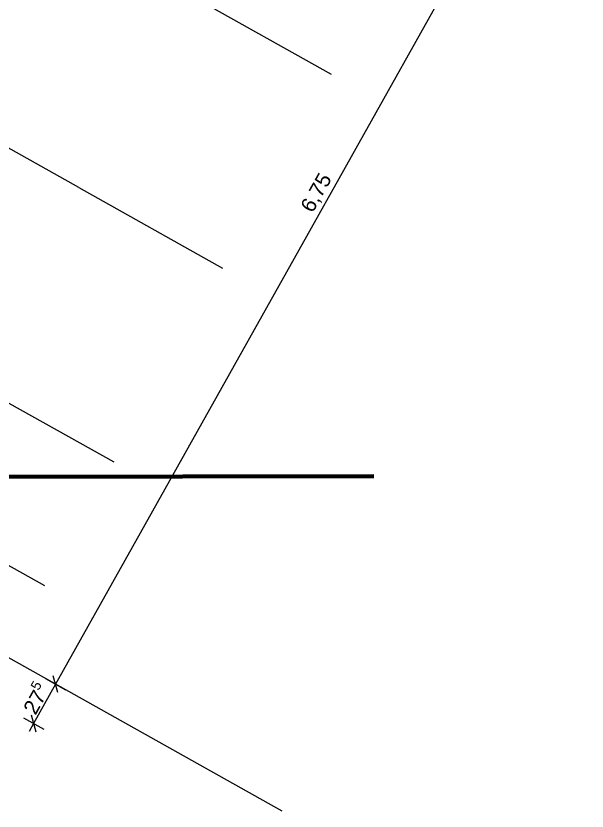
# Model space of a CAD drawing. Header units: metres. Extents: x -27.1 to 50.1, y 105.7 to 163.4.
# Drawn here: x -7.899 to -4.43, y 107.746 to 112.575 of the extents above; entities that cross this region are included whole.
import ezdxf

# ---------------------------------------------------------------- set-up
doc = ezdxf.new("R2010")
doc.units = ezdxf.units.M
doc.header["$MEASUREMENT"] = 0
doc.linetypes.add('Achse', pattern=[0.0023, 0.0015, -0.0008])
doc.linetypes.add('Strichpunktlinie', pattern=[0.006703, 0.003528, -0.001764, 0, -0.001411])
for name, color, linetype in [('00  Raster', 7, 'Continuous'), ('00  Raster Ausbau', 7, 'Continuous'), ('30  Grundstück Grenze', 7, 'Continuous'), ('40  Bemaßung 1_50 Achse', 7, 'Continuous')]:
    doc.layers.add(name, color=color, linetype=linetype)
doc.styles.add('ERSTELLTER_STIL_1', font='arial.ttf')

msp = doc.modelspace()

# ---------------------------------------------------------------- linework, layer by layer
at = {"layer": '00  Raster', "color": 7, "linetype": 'Strichpunktlinie', "lineweight": 13, "ltscale": 1000}
msp.add_line((-6.2824, 107.7464), (-25.8917, 118.7335), dxfattribs=at)
at = {"layer": '00  Raster Ausbau', "color": 9, "linetype": 'Achse', "lineweight": 18, "ltscale": 1000}
for p, q in [((-6.8567, 112.7106), (-5.9843, 112.2218)), ((-7.5166, 111.5329), (-8.389, 112.0217)), ((-7.5166, 111.5329), (-6.6442, 111.0441)), ((-8.1765, 110.3551), (-7.3041, 109.8663)), ((-8.5969, 109.6049), (-7.7245, 109.1161))]:
    msp.add_line(p, q, dxfattribs=at)
at = {"layer": '30  Grundstück Grenze', "color": 1, "linetype": 'Strichpunktlinie', "lineweight": 100, "ltscale": 1000, "flags": 128}
msp.add_lwpolyline([(-27.1413, 119.4339), (-9.9026, 109.7748), (-5.1427, 109.7804)], dxfattribs=at)
at = {"layer": '40  Bemaßung 1_50 Achse', "color": 7, "linetype": 'Continuous', "lineweight": 13, "ltscale": 1000}
for p, q in [((-4.3584, 114.4057), (-7.6579, 108.5171)), ((-7.7192, 108.5514), (-7.5965, 108.4827)), ((-7.6435, 108.466), (-7.6722, 108.5681)), ((-7.6579, 108.5171), (-7.7913, 108.279)), ((-7.8526, 108.3134), (-7.7299, 108.2446)), ((-7.8056, 108.33), (-7.7769, 108.2279)), ((-7.7913, 108.279), (-7.8187, 108.2299))]:
    msp.add_line(p, q, dxfattribs=at)

# ---------------------------------------------------------------- texts
at = {"layer": '40  Bemaßung 1_50 Achse', "color": 7, "linetype": 'Continuous', "lineweight": 13, "insert": (-6.0824, 111.3658), "char_height": 0.09, "width": 0.239452, "attachment_point": 7, "rotation": 60.738, "style": 'ERSTELLTER_STIL_1'}
msp.add_mtext('\\A1;{\\pql;\\fArial|b0|i0|c0|p38;6,75}', dxfattribs=at)
at = {"layer": '40  Bemaßung 1_50 Achse', "color": 7, "linetype": 'Continuous', "lineweight": 13, "insert": (-7.7569, 108.312), "char_height": 0.09, "attachment_point": 7, "rotation": 60.738, "style": 'ERSTELLTER_STIL_1'}
msp.add_mtext('\\A1;{\\pql;\\fArial|b0|i0|c0|p38;27\\fArial|b0|i0|c0|p38;\\A1{\\H.66x;\\S5^  ;}}', dxfattribs=at)

doc.saveas('drawing.dxf')
